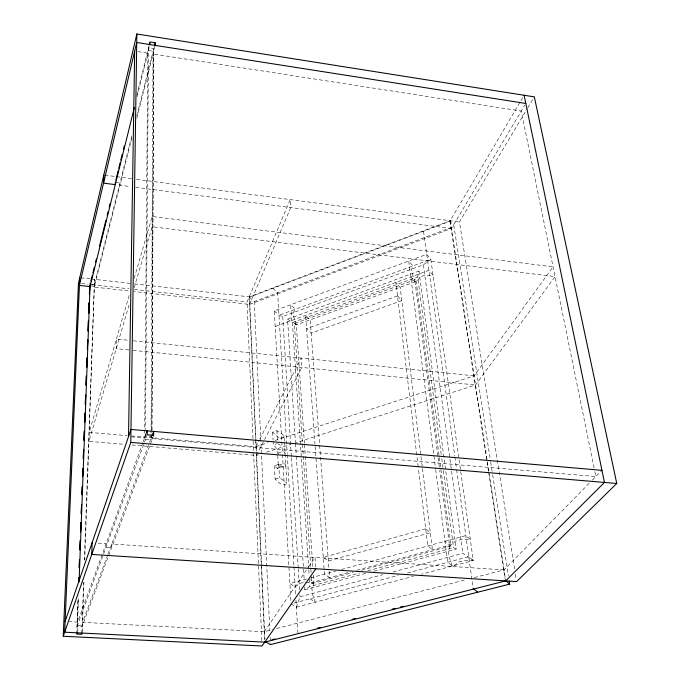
<?xml version="1.0" encoding="UTF-8"?>
<svg xmlns="http://www.w3.org/2000/svg" width="680" height="680" viewBox="0 0 680 680"><rect width="100%" height="100%" fill="white"/><g stroke="black" fill="none" stroke-linecap="round" stroke-linejoin="round"><path stroke-width="0.51" stroke-dasharray="3.4 2.55" d="M151.062 434.256L151.036 438.506L595.85 476.544L594.362 469.276M151.062 433.194L153.034 53.975L521.262 111.069L594.15 468.239M151.869 429.99L153.689 51.365L148.453 50.549M151.912 436.892L151.895 440.07L145.452 439.526L145.503 433.151M151.938 430.525L153.765 48.535L148.529 47.719L145.46 429.428M81.761 633.241L83.597 582.19M84.337 560.039L94.546 279.352L84.745 559.988M82.237 632L83.972 582.225M76.738 634.058L78.038 599.02M153.663 435.344L82.034 626.748L77.053 626.492L78.081 598.893M77.231 631.745L78.574 595.722M441.201 454.367L417.648 276.904L418.999 271.074L287.572 319.158L295.443 442.51M136.825 95.115L148.929 46.087M136.935 97.087L149.677 45.594M131.767 135.992L93.976 286.221L89.752 285.753M136.825 115.864L154.173 46.903M131.869 137.938L94.273 287.062L128.903 290.938M136.791 118.405L155.202 45.39M129.141 295.494L89.199 432.361L127.203 435.616M134.164 278.273L152.192 216.487L553.053 266.857L474.113 375.836L275.153 440.419M129.081 304.971L88.893 441.354L123.649 444.269M134.172 287.7L152.133 226.746L555.05 276.624L475.524 384.982L295.749 442.765M284.087 436.008L283.56 437.257C279.021 439.841 275.493 434.86 272.629 432.115L276.947 430.703L282.234 434.248L284.087 436.008L284.376 441.022M285.082 453.067L284.869 453.704L284.971 452.71L283.228 451.341L277.61 453.135L278.281 465.333C280.007 467.262 283.016 467.662 285.26 466.471L285.685 464.899L283.909 463.531L278.256 465.315L277.856 468.052L277.27 468.392L274.389 465.698L278.783 464.312L282.557 466.735L283.339 466.327M291.057 603.848L296.378 607.163L299.974 596.793L299.846 594.762M311.075 572.424L294.372 323.578L415.888 279.412L415.029 281.834L437.945 456.679M284.435 442.025L286.807 482.783L286.254 483.981C281.8 486.429 277.916 481.925 275.102 479.085L274.389 465.698M142.851 442.833L77.597 622.09L69.266 621.656M143.208 441.83L146.481 432.846M77.053 626.492L146.82 435.787M107.678 554.923L82.569 622.344L264.274 631.729L272.468 629.62M108.052 553.928L151.835 436.348L145.409 435.795M261.817 640.704L247.044 302.065L290.207 199.597L290.76 207.544L249.577 304.419L134.147 291.524M131.418 435.973L255.96 446.649L259.335 440.045M259.811 439.11L301.206 358.054L301.852 367.429L264.588 439.51M132.073 444.983L256.36 455.43L264.103 440.453M134.495 283.866L249.237 296.846L450.202 220.711L520.344 101.626M520.88 100.716L523.558 96.169M249.577 304.419L451.401 228.514L524.705 105.272M514.615 568.998L459.442 221.935L527.281 108.655M527.825 107.754L534.336 96.874M264.274 631.729L307.87 567.919M308.465 567.043L315.036 557.43L315.826 568.76M474.308 577.558L504.024 569.899L589.339 483.165M592.306 480.148L601.944 470.339M311.363 576.657L311.831 583.619L313.854 581.902L350.582 571.957M274.269 310.845L278.978 315.265L282.744 316.489L423.402 264.809L430.839 259.326L426.708 254.362L274.269 310.845L281.707 440.733M435.702 469.685L447.669 562.3L452.285 566.066L455.838 564.578L457.963 562.215L463.811 560.677L473.271 560.533L430.839 259.326L278.978 315.265M304.666 586.917L304.844 589.755L309.885 586.423L359.567 573.027M255.952 440.478L249.5 297.177L449.99 221.246L453.985 226.389L490.526 461.1M249.5 297.177L254.252 301.58L453.985 226.389M275.162 326.468L428.935 270.359L433.083 275.281L424.822 275.255L419.798 277.083L418.064 280.024L415.029 281.834L296.352 324.878L294.372 323.578M287.572 319.158L292.417 322.499L417.648 276.904M255.96 446.649L268.082 442.714M273.096 440.971L273.309 444.907L276.904 443.742M256.36 455.43L258.375 454.784M266.458 452.183L290.7 444.388M277.27 468.392L282.557 466.735M275.102 479.085L279.523 477.708L286.807 482.783M306.68 578.977L289.901 583.55L295.171 586.959L299.166 583.601L304.359 582.19M310.632 577.898L335.733 571.064M341.453 569.5L465.825 535.611L470.313 539.529L460.938 539.656L455.158 541.229L453.05 543.643L449.539 545.156L356.091 570.469M311.831 583.619L353.234 572.424M361.411 570.214L450.985 545.989L415.888 279.412M367.752 570.826L453.594 547.681L456.204 549.049L418.999 271.074M304.844 589.755L365.899 573.342M374.051 571.149L456.204 549.049M299.974 596.793L382.772 574.693M392.98 571.965L462.808 553.333L473.271 560.533L421.6 574.158M294.125 603.033L398.293 575.399M407.481 572.968L468.758 556.707L473.271 560.533M296.378 607.163L413.423 576.308M276.565 628.558L466.114 579.674M77.469 625.354L82.459 625.608M305.413 582.25L309.629 582.513L313.854 581.902L313.352 574.498M98.132 543.116L106.148 543.643L106.063 547.204L111.665 547.57L111.741 544.017L504.024 569.899M131.546 436.832L144.627 437.954L147.806 53.167L135.694 51.289M128.869 349.936L116.212 348.653L116.424 339.048L128.044 340.247M133.084 350.361L475.524 384.982M133.322 340.791L474.113 375.836M90.126 284.223L94.359 284.699M81.626 283.517L87.95 284.231M92.166 284.699L129.038 288.839M134.308 289.425L247.044 302.065M80.809 277.797L90.329 278.868M91.332 278.987L130.322 283.399M115.337 182.146L120.003 182.758L119.944 185.24L130.466 186.618M135.66 187.297L451.401 228.514M104.865 175.134L115.396 176.519M116.45 176.656L132.243 178.746M136.459 179.299L459.442 221.935M450.985 545.989L444.95 541.297M310.003 598.825L315.24 602.191L312.298 593.504L311.916 587.851L313.548 585.438L313.854 581.902L310.394 579.598M277.652 443.504L280.84 445.629L281.775 447.185M278.774 454.044L277.601 453.135L275.791 447.253L273.309 444.907M296.352 324.878L291.661 320.45L290.632 304.784L295.29 309.264L293.462 312.553L293.751 316.897L296.352 324.878L304.419 443.343M272.969 288.286L277.644 292.774L287.224 453.611M410.805 276.973L415.029 281.834L412.258 273.538L411.68 269.11L412.947 265.923L408.74 261.018L435.565 468.631M452.285 566.066L449.157 556.971L448.4 551.149L449.565 548.769L449.539 545.156L439.739 470.373M515.448 574.243L516.281 579.487M490.688 462.145L492.481 473.671M492.643 474.716L508.394 575.9M450.202 220.711L505.716 580.89M449.99 221.246L488.418 470.772M488.58 471.827L505.129 579.326M423.495 231.285L454.775 456.135M454.92 457.19L456.526 468.741M456.671 469.795L473.187 588.531M423.402 264.809L462.808 553.333M441.762 458.567L453.594 547.681M438.081 457.733L439.603 469.319M418.192 466.794L395.862 282.429L400.154 287.232L432.446 549.78L427.779 545.972L418.319 467.848M328.839 567.324L310.199 319.855L305.567 315.375L314.976 444.065M329.146 571.446L329.613 577.635L324.479 574.124L315.019 444.737M304.495 444.397L312.851 567.094M292.417 322.499L308.72 568.76M308.788 569.823L309.137 575.11M309.417 579.335L309.885 586.423M295.511 443.564L296.259 455.209M296.319 456.263L304.291 581.128M282.744 316.489L291.363 456.739M291.431 457.802L298.188 567.74M298.256 568.803L299.54 589.688M287.291 454.673L293.913 565.794M293.964 566.721L295.732 596.335M295.953 600.091L298.07 635.486M281.775 441.787L282.438 453.424M282.498 454.487L290.947 601.817M276.947 430.703L277.55 441.533M278.783 464.312L279.523 477.708M272.629 432.115L273.046 439.986M254.252 301.58L269.85 631.04M270.139 637.296L270.436 643.543M255.995 441.541L256.522 453.194M256.572 454.257L261.579 565.548M261.622 566.61L264.902 639.395M249.237 296.846L255.612 438.779M255.654 439.833L261.222 563.762M261.264 564.817L264.69 641.096M397.494 295.902L306.536 328.652L311.202 333.098L401.803 300.662L397.494 295.902M425.705 528.827L323.255 557.362L328.355 560.94L430.346 532.721L425.705 528.827"/><path stroke-width="1.02" d="M155.202 45.39L155.21 42.789L149.948 41.964L149.931 44.566M128.52 436.577L134.682 51.136M315.826 568.76L262.047 646L63.231 636.259L130.781 442.408L136.85 34L534.336 96.874L616.769 483.48L516.613 581.587L91.74 554.438L92.115 542.716M115.337 182.146L115.269 184.637L103.555 183.107L103.81 174.989M78.752 579.913L78.829 577.788M79.228 567.179L79.509 559.742M79.9 549.125L80.215 540.634M80.572 531.08L80.886 522.588M81.243 513.034L81.566 504.543M81.957 493.927L82.237 486.498M82.628 475.881L82.909 468.452M83.3 457.835L83.623 449.344M83.98 439.79L84.294 431.298M84.651 421.745L84.966 413.245M85.323 403.69L85.638 395.199M86.037 384.582L86.352 376.091M86.709 366.537L87.023 358.046M87.38 348.491L87.695 340M88.052 330.446L88.409 320.892M88.723 312.4L89.08 302.846M89.437 293.293L89.718 285.855M78.752 580.847L78.871 577.668M79.228 568.115L79.543 559.623M79.9 550.069L80.257 540.515M80.572 532.024L80.928 522.469M81.243 513.978L81.6 504.424M81.957 494.87L82.272 486.379M82.628 476.825L82.951 468.333M83.3 458.779L83.623 450.287M83.98 440.733L84.328 431.179M84.651 422.688L85.008 413.134M85.323 404.642L85.68 395.089M86.037 385.534L86.385 375.98M86.709 367.489L87.066 357.935M87.38 349.444L87.737 339.889M88.052 331.398L88.442 320.781M88.723 313.352L89.122 302.736M89.437 294.245L89.752 285.753M79.084 581.944L90.168 283.109M79.755 277.678L64.651 632.188L264.732 642.141L505.716 580.89L604.461 482.435L524.093 95.259M63.231 636.259L78.463 283.169L136.85 34M90.891 281.137L92.293 275.442M92.93 272.884L94.333 267.197M95.599 262.047L96.365 258.961M99.543 246.075L105.91 220.303M107.185 215.144L107.95 212.049M109.225 206.898L109.99 203.804M115.846 180.089L118.133 170.807M118.762 168.274L120.173 162.562M120.794 160.038L122.205 154.317M123.48 149.167L124.244 146.072M149.183 45.058L149.694 42.993M134.385 107.389L90.041 286.594L79.424 285.404L136.722 42.492L525.793 103.445M154.428 45.874L155.21 42.789M65.11 621.443L130.968 429.437L601.944 470.339M146.481 432.846L147.212 430.848L147.178 434.784L153.663 435.344L153.68 431.409L152.209 435.362M77.197 632.808L76.738 634.058L81.728 634.304L82.195 633.054M271.949 639.718L274.933 638.962M317.407 628.15L320.484 627.368M352.257 619.293L355.325 618.511M392.224 609.119L395.301 608.337M400.418 607.036L403.495 606.254M509.201 581.043L509.677 584.129L270.487 644.589L264.996 641.486M130.781 442.408L616.769 483.48M473.187 588.531L477.734 592.203M505.291 580.363L509.677 584.129"/></g></svg>
